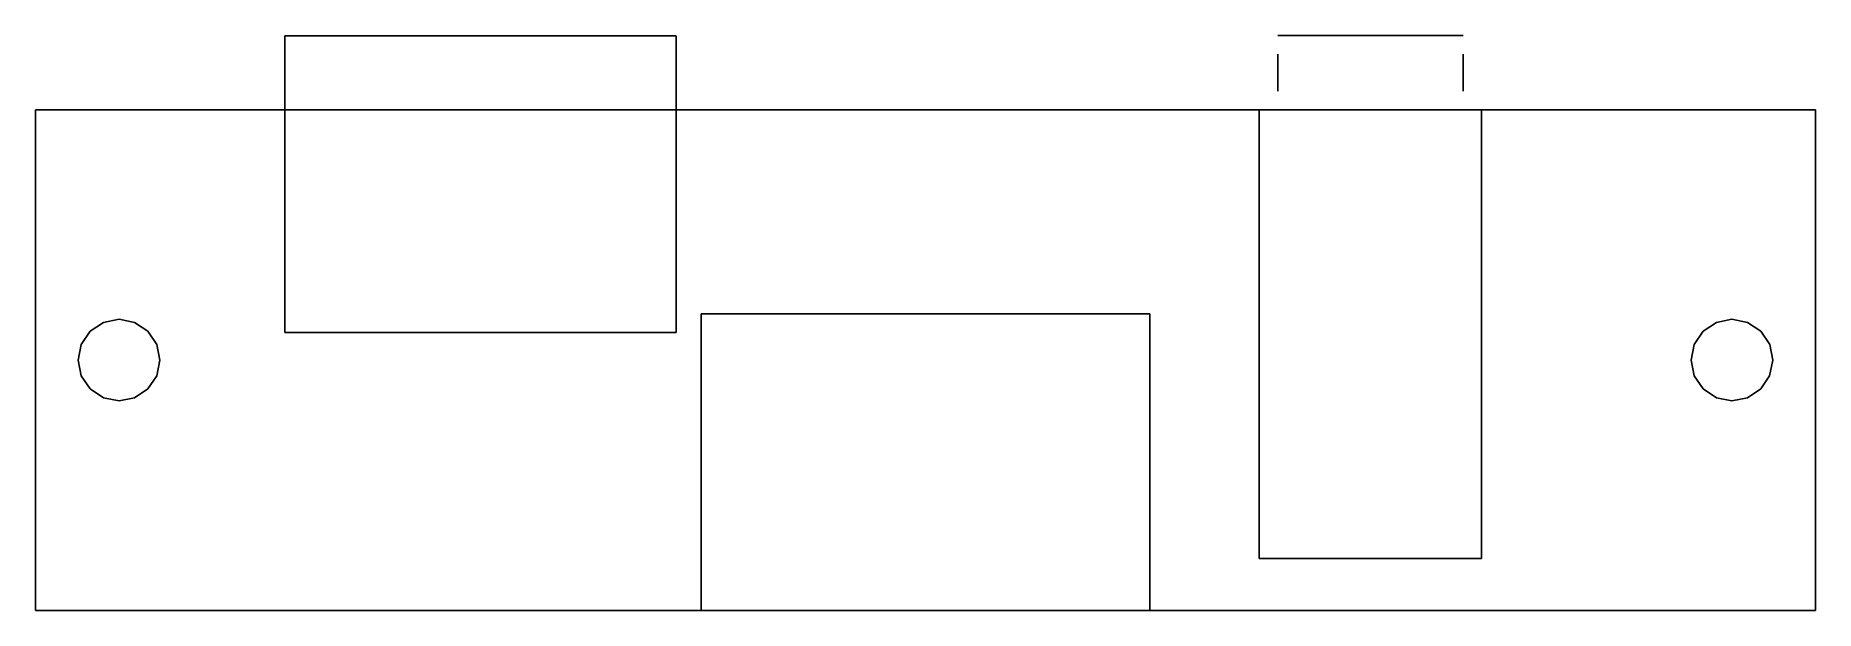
# Model space of a CAD drawing. Extents: x 0.1 to 48, y 0.1 to 15.6.
import ezdxf

# ---------------------------------------------------------------- set-up
doc = ezdxf.new("R2010")
doc.units = 0

msp = doc.modelspace()

# ---------------------------------------------------------------- linework, layer by layer
at = {"layer": 'daughterboard_left'}
for p, q in [((6.772, 15.543), (7.251, 15.543)), ((6.772, 15.042), (6.772, 15.543)), ((7.251, 15.543), (7.731, 15.543)), ((7.731, 15.543), (8.211, 15.543)), ((8.211, 15.543), (8.69, 15.543)), ((8.69, 15.543), (9.17, 15.543)), ((9.17, 15.543), (9.649, 15.543)), ((9.649, 15.543), (10.128, 15.543)), ((10.128, 15.543), (10.609, 15.543)), ((10.609, 15.543), (11.089, 15.543)), ((11.089, 15.543), (11.569, 15.543)), ((11.569, 15.543), (12.048, 15.543)), ((12.048, 15.543), (12.529, 15.543)), ((12.529, 15.543), (13.009, 15.543)), ((13.009, 15.543), (13.49, 15.543)), ((13.49, 15.543), (13.969, 15.543)), ((13.969, 15.543), (14.449, 15.543)), ((14.449, 15.543), (14.929, 15.543)), ((14.929, 15.543), (15.409, 15.543)), ((15.409, 15.543), (15.889, 15.543)), ((15.889, 15.543), (16.37, 15.543)), ((16.37, 15.543), (16.848, 15.543)), ((16.848, 15.543), (17.328, 15.543)), ((17.328, 15.543), (17.328, 15.543)), ((17.328, 15.543), (17.328, 15.043)), ((34.048, 15.55), (33.549, 15.55)), ((33.549, 15.55), (34.049, 15.55)), ((34.547, 15.55), (34.048, 15.55)), ((34.049, 15.55), (34.55, 15.55)), ((35.048, 15.55), (34.547, 15.55)), ((34.55, 15.55), (35.051, 15.55)), ((35.548, 15.55), (35.048, 15.55)), ((35.051, 15.55), (35.551, 15.55)), ((36.049, 15.55), (35.548, 15.55)), ((35.551, 15.55), (36.05, 15.55)), ((36.548, 15.55), (36.049, 15.55)), ((36.05, 15.55), (36.551, 15.55)), ((37.048, 15.55), (36.548, 15.55)), ((36.551, 15.55), (37.051, 15.55)), ((37.548, 15.55), (37.048, 15.55)), ((37.051, 15.55), (37.551, 15.55)), ((38.049, 15.55), (37.548, 15.55)), ((37.551, 15.55), (38.051, 15.55)), ((38.549, 15.55), (38.049, 15.55)), ((38.051, 15.55), (38.549, 15.55)), ((6.772, 14.542), (6.772, 15.042)), ((17.328, 15.043), (17.328, 14.543)), ((33.549, 15.05), (33.549, 14.55)), ((33.549, 14.55), (33.549, 15.05)), ((38.549, 15.05), (38.549, 14.55)), ((38.549, 14.55), (38.549, 15.05)), ((6.772, 14.043), (6.772, 14.542)), ((17.328, 14.543), (17.328, 14.044)), ((33.549, 14.55), (33.549, 14.049)), ((33.549, 14.049), (33.549, 14.55)), ((38.549, 14.55), (38.549, 14.049)), ((38.549, 14.049), (38.549, 14.55)), ((6.772, 13.542), (6.772, 14.043)), ((17.328, 14.044), (17.328, 13.545)), ((0.05, 13.55), (0.55, 13.55)), ((0.05, 13.051), (0.05, 13.55)), ((0.55, 13.55), (1.051, 13.55)), ((1.051, 13.55), (1.551, 13.55)), ((1.551, 13.55), (2.051, 13.55)), ((2.051, 13.55), (2.552, 13.55)), ((2.552, 13.55), (3.052, 13.55)), ((3.052, 13.55), (3.552, 13.55)), ((3.552, 13.55), (4.052, 13.55)), ((4.052, 13.55), (4.552, 13.55)), ((4.552, 13.55), (5.053, 13.55)), ((5.053, 13.55), (5.553, 13.55)), ((5.553, 13.55), (6.053, 13.55)), ((6.053, 13.55), (6.554, 13.55)), ((6.554, 13.55), (7.053, 13.55)), ((6.772, 13.043), (6.772, 13.542)), ((7.053, 13.55), (7.553, 13.55)), ((7.553, 13.55), (8.053, 13.55)), ((8.053, 13.55), (8.554, 13.55)), ((8.554, 13.55), (9.053, 13.55)), ((9.053, 13.55), (9.553, 13.55)), ((9.553, 13.55), (10.053, 13.55)), ((10.053, 13.55), (10.553, 13.55)), ((10.553, 13.55), (11.053, 13.55)), ((11.053, 13.55), (11.553, 13.55)), ((11.553, 13.55), (12.052, 13.55)), ((12.052, 13.55), (12.553, 13.55)), ((12.553, 13.55), (13.053, 13.55)), ((13.053, 13.55), (13.553, 13.55)), ((13.553, 13.55), (14.052, 13.55)), ((14.052, 13.55), (14.552, 13.55)), ((14.552, 13.55), (15.052, 13.55)), ((15.052, 13.55), (15.552, 13.55)), ((15.552, 13.55), (16.052, 13.55)), ((16.052, 13.55), (16.552, 13.55)), ((16.552, 13.55), (17.052, 13.55)), ((17.052, 13.55), (17.552, 13.55)), ((17.328, 13.545), (17.328, 13.045)), ((17.552, 13.55), (18.051, 13.55)), ((18.051, 13.55), (18.551, 13.55)), ((18.551, 13.55), (19.051, 13.55)), ((19.051, 13.55), (19.551, 13.55)), ((19.551, 13.55), (20.051, 13.55)), ((20.051, 13.55), (20.551, 13.55)), ((20.551, 13.55), (21.051, 13.55)), ((21.051, 13.55), (21.55, 13.55)), ((21.55, 13.55), (22.051, 13.55)), ((22.051, 13.55), (22.551, 13.55)), ((22.551, 13.55), (23.051, 13.55)), ((23.051, 13.55), (23.551, 13.55)), ((23.551, 13.55), (24.05, 13.55)), ((24.05, 13.55), (24.551, 13.55)), ((24.551, 13.55), (25.051, 13.55)), ((25.051, 13.55), (25.551, 13.55)), ((25.551, 13.55), (26.051, 13.55)), ((26.051, 13.55), (26.551, 13.55)), ((26.551, 13.55), (27.051, 13.55)), ((27.051, 13.55), (27.55, 13.55)), ((27.55, 13.55), (28.05, 13.55)), ((28.05, 13.55), (28.551, 13.55)), ((28.551, 13.55), (29.051, 13.55)), ((29.051, 13.55), (29.55, 13.55)), ((29.55, 13.55), (30.05, 13.55)), ((30.05, 13.55), (30.549, 13.55)), ((30.549, 13.55), (31.05, 13.55)), ((31.05, 13.55), (31.55, 13.55)), ((31.55, 13.55), (32.05, 13.55)), ((32.05, 13.55), (32.55, 13.55)), ((32.55, 13.55), (33.051, 13.55)), ((33.049, 13.065), (33.049, 13.55)), ((33.049, 13.55), (33.549, 13.55)), ((33.051, 13.55), (33.55, 13.55)), ((33.549, 13.55), (34.048, 13.55)), ((33.55, 13.55), (34.05, 13.55)), ((34.048, 13.55), (34.549, 13.55)), ((34.05, 13.55), (34.549, 13.55)), ((34.549, 13.55), (35.05, 13.55)), ((34.549, 13.55), (35.048, 13.55)), ((35.048, 13.55), (35.548, 13.55)), ((35.05, 13.55), (35.55, 13.55)), ((35.548, 13.55), (36.049, 13.55)), ((35.55, 13.55), (36.051, 13.55)), ((36.049, 13.55), (36.549, 13.55)), ((36.051, 13.55), (36.551, 13.55)), ((36.549, 13.55), (37.049, 13.55)), ((36.551, 13.55), (37.05, 13.55)), ((37.049, 13.55), (37.55, 13.55)), ((37.05, 13.55), (37.551, 13.55)), ((37.55, 13.55), (38.05, 13.55)), ((37.551, 13.55), (38.051, 13.55)), ((38.05, 13.55), (38.549, 13.55)), ((38.051, 13.55), (38.55, 13.55)), ((38.549, 13.55), (39.049, 13.55)), ((38.55, 13.55), (39.051, 13.55)), ((39.049, 13.55), (39.049, 13.066)), ((39.051, 13.55), (39.551, 13.55)), ((39.551, 13.55), (40.05, 13.55)), ((40.05, 13.55), (40.55, 13.55)), ((40.55, 13.55), (41.049, 13.55)), ((41.049, 13.55), (41.549, 13.55)), ((41.549, 13.55), (42.049, 13.55)), ((42.049, 13.55), (42.549, 13.55)), ((42.549, 13.55), (43.05, 13.55)), ((43.05, 13.55), (43.551, 13.55)), ((43.551, 13.55), (44.05, 13.55)), ((44.05, 13.55), (44.55, 13.55)), ((44.55, 13.55), (45.05, 13.55)), ((45.05, 13.55), (45.55, 13.55)), ((45.55, 13.55), (46.049, 13.55)), ((46.049, 13.55), (46.548, 13.55)), ((46.548, 13.55), (47.049, 13.55)), ((47.049, 13.55), (47.549, 13.55)), ((47.549, 13.55), (48.05, 13.55)), ((48.05, 13.55), (48.05, 13.049)), ((0.05, 12.551), (0.05, 13.051)), ((6.772, 12.543), (6.772, 13.043)), ((17.328, 13.045), (17.328, 12.545)), ((33.049, 12.58), (33.049, 13.065)), ((39.049, 13.066), (39.049, 12.582)), ((48.05, 13.049), (48.05, 12.55)), ((0.05, 12.051), (0.05, 12.551)), ((6.772, 12.044), (6.772, 12.543)), ((17.328, 12.545), (17.328, 12.045)), ((33.049, 12.097), (33.049, 12.58)), ((39.049, 12.582), (39.049, 12.098)), ((48.05, 12.55), (48.05, 12.049)), ((0.05, 11.551), (0.05, 12.051)), ((6.772, 11.544), (6.772, 12.044)), ((17.328, 12.045), (17.328, 11.545)), ((33.049, 11.613), (33.049, 12.097)), ((39.049, 12.098), (39.049, 11.614)), ((48.05, 12.049), (48.05, 11.549)), ((0.05, 11.05), (0.05, 11.551)), ((6.772, 11.044), (6.772, 11.544)), ((17.328, 11.545), (17.328, 11.045)), ((33.049, 11.129), (33.049, 11.613)), ((39.049, 11.614), (39.049, 11.13)), ((48.05, 11.549), (48.05, 11.049)), ((0.05, 10.55), (0.05, 11.05)), ((6.772, 10.544), (6.772, 11.044)), ((17.328, 11.045), (17.328, 10.546)), ((33.049, 10.645), (33.049, 11.129)), ((39.049, 11.13), (39.049, 10.646)), ((48.05, 11.049), (48.05, 10.549)), ((33.049, 10.161), (33.049, 10.645)), ((39.049, 10.646), (39.049, 10.163)), ((0.05, 10.051), (0.05, 10.55)), ((6.772, 10.044), (6.772, 10.544)), ((17.328, 10.546), (17.328, 10.046)), ((33.049, 9.677), (33.049, 10.161)), ((39.049, 10.163), (39.049, 9.68)), ((48.05, 10.549), (48.05, 10.049)), ((0.05, 9.55), (0.05, 10.051)), ((6.772, 9.544), (6.772, 10.044)), ((17.328, 10.046), (17.328, 9.547)), ((33.049, 9.192), (33.049, 9.677)), ((39.049, 9.68), (39.049, 9.196)), ((48.05, 10.049), (48.05, 9.549)), ((0.05, 9.05), (0.05, 9.55)), ((6.772, 9.045), (6.772, 9.544)), ((17.328, 9.547), (17.328, 9.046)), ((33.049, 8.708), (33.049, 9.192)), ((39.049, 9.196), (39.049, 8.711)), ((48.05, 9.549), (48.05, 9.049)), ((0.05, 8.551), (0.05, 9.05)), ((6.772, 8.546), (6.772, 9.045)), ((17.328, 9.046), (17.328, 8.547)), ((33.049, 8.225), (33.049, 8.708)), ((39.049, 8.711), (39.049, 8.227)), ((48.05, 9.049), (48.05, 8.548)), ((0.05, 8.052), (0.05, 8.551)), ((6.772, 8.046), (6.772, 8.546)), ((17.328, 8.547), (17.328, 8.047)), ((33.049, 7.741), (33.049, 8.225)), ((39.049, 8.227), (39.049, 7.743)), ((48.05, 8.548), (48.05, 8.049)), ((0.05, 7.551), (0.05, 8.052)), ((1.522, 7.577), (1.879, 7.816)), ((1.879, 7.816), (2.3, 7.9)), ((2.3, 7.9), (2.721, 7.816)), ((2.721, 7.816), (3.078, 7.577)), ((6.772, 7.546), (6.772, 8.046)), ((17.328, 8.047), (17.328, 7.546)), ((18, 8.046), (18.483, 8.046)), ((18, 7.545), (18, 8.046)), ((18.483, 8.046), (18.967, 8.046)), ((18.967, 8.046), (19.452, 8.046)), ((19.452, 8.046), (19.936, 8.046)), ((19.936, 8.046), (20.42, 8.046)), ((20.42, 8.046), (20.904, 8.046)), ((20.904, 8.046), (21.387, 8.046)), ((21.387, 8.046), (21.87, 8.046)), ((21.87, 8.046), (22.353, 8.046)), ((22.353, 8.046), (22.838, 8.046)), ((22.838, 8.046), (23.322, 8.046)), ((23.322, 8.046), (23.807, 8.046)), ((23.807, 8.046), (24.291, 8.046)), ((24.291, 8.046), (24.775, 8.046)), ((24.775, 8.046), (25.258, 8.046)), ((25.258, 8.046), (25.742, 8.046)), ((25.742, 8.046), (26.227, 8.046)), ((26.227, 8.046), (26.711, 8.046)), ((26.711, 8.046), (27.195, 8.046)), ((27.195, 8.046), (27.679, 8.046)), ((27.679, 8.046), (28.163, 8.046)), ((28.163, 8.046), (28.647, 8.046)), ((28.647, 8.046), (29.13, 8.046)), ((29.13, 8.046), (29.615, 8.046)), ((29.615, 8.046), (30.1, 8.046)), ((30.1, 8.046), (30.1, 8.046)), ((30.1, 8.046), (30.1, 7.546)), ((33.049, 7.257), (33.049, 7.741)), ((39.049, 7.743), (39.049, 7.258)), ((45.022, 7.578), (45.379, 7.816)), ((45.379, 7.816), (45.8, 7.9)), ((45.8, 7.9), (46.22, 7.816)), ((46.22, 7.816), (46.578, 7.577)), ((48.05, 8.049), (48.05, 7.548)), ((0.05, 7.051), (0.05, 7.551)), ((1.2, 6.8), (1.283, 7.221)), ((1.283, 7.221), (1.522, 7.577)), ((3.078, 7.577), (3.316, 7.221)), ((3.316, 7.221), (3.4, 6.8)), ((7.251, 7.546), (6.772, 7.546)), ((6.772, 7.546), (6.772, 7.546)), ((7.73, 7.546), (7.251, 7.546)), ((8.21, 7.546), (7.73, 7.546)), ((8.69, 7.546), (8.21, 7.546)), ((9.17, 7.546), (8.69, 7.546)), ((9.651, 7.546), (9.17, 7.546)), ((10.13, 7.546), (9.651, 7.546)), ((10.61, 7.546), (10.13, 7.546)), ((11.09, 7.546), (10.61, 7.546)), ((11.571, 7.546), (11.09, 7.546)), ((12.052, 7.546), (11.571, 7.546)), ((12.531, 7.546), (12.052, 7.546)), ((13.011, 7.546), (12.531, 7.546)), ((13.491, 7.546), (13.011, 7.546)), ((13.971, 7.546), (13.491, 7.546)), ((14.451, 7.546), (13.971, 7.546)), ((14.929, 7.546), (14.451, 7.546)), ((15.409, 7.546), (14.929, 7.546)), ((15.889, 7.546), (15.409, 7.546)), ((16.369, 7.546), (15.889, 7.546)), ((16.848, 7.546), (16.369, 7.546)), ((17.328, 7.546), (16.848, 7.546)), ((17.328, 7.546), (17.328, 7.546)), ((18, 7.046), (18, 7.545)), ((30.1, 7.546), (30.1, 7.047)), ((33.049, 6.772), (33.049, 7.257)), ((39.049, 7.258), (39.049, 6.774)), ((44.7, 6.8), (44.783, 7.22)), ((44.783, 7.22), (45.022, 7.578)), ((46.578, 7.577), (46.817, 7.22)), ((46.817, 7.22), (46.9, 6.8)), ((48.05, 7.548), (48.05, 7.048)), ((0.05, 6.551), (0.05, 7.051)), ((1.283, 6.379), (1.2, 6.8)), ((3.4, 6.8), (3.316, 6.379)), ((18, 6.546), (18, 7.046)), ((30.1, 7.047), (30.1, 6.548)), ((33.049, 6.288), (33.049, 6.772)), ((39.049, 6.774), (39.049, 6.291)), ((44.783, 6.379), (44.7, 6.8)), ((46.9, 6.8), (46.816, 6.379)), ((48.05, 7.048), (48.05, 6.548)), ((0.05, 6.051), (0.05, 6.551)), ((1.522, 6.022), (1.283, 6.379)), ((3.316, 6.379), (3.078, 6.022)), ((18, 6.046), (18, 6.546)), ((30.1, 6.548), (30.1, 6.049)), ((33.049, 5.803), (33.049, 6.288)), ((39.049, 6.291), (39.049, 5.807)), ((45.022, 6.022), (44.783, 6.379)), ((46.816, 6.379), (46.577, 6.022)), ((48.05, 6.548), (48.05, 6.048)), ((0.05, 5.55), (0.05, 6.051)), ((1.879, 5.783), (1.522, 6.022)), ((2.3, 5.7), (1.879, 5.783)), ((2.721, 5.783), (2.3, 5.7)), ((3.078, 6.022), (2.721, 5.783)), ((18, 5.546), (18, 6.046)), ((30.1, 6.049), (30.1, 5.549)), ((33.049, 5.32), (33.049, 5.803)), ((39.049, 5.807), (39.049, 5.322)), ((45.379, 5.783), (45.022, 6.022)), ((45.8, 5.7), (45.379, 5.783)), ((46.22, 5.783), (45.8, 5.7)), ((46.577, 6.022), (46.22, 5.783)), ((48.05, 6.048), (48.05, 5.547)), ((0.05, 5.051), (0.05, 5.55)), ((18, 5.046), (18, 5.546)), ((30.1, 5.549), (30.1, 5.049)), ((33.049, 4.837), (33.049, 5.32)), ((39.049, 5.322), (39.049, 4.838)), ((48.05, 5.547), (48.05, 5.048)), ((0.05, 4.551), (0.05, 5.051)), ((18, 4.547), (18, 5.046)), ((30.1, 5.049), (30.1, 4.549)), ((33.049, 4.354), (33.049, 4.837)), ((39.049, 4.838), (39.049, 4.354)), ((48.05, 5.048), (48.05, 4.549)), ((0.05, 4.051), (0.05, 4.551)), ((18, 4.048), (18, 4.547)), ((30.1, 4.549), (30.1, 4.049)), ((33.049, 3.869), (33.049, 4.354)), ((39.049, 4.354), (39.049, 3.87)), ((48.05, 4.549), (48.05, 4.049)), ((0.05, 3.55), (0.05, 4.051)), ((18, 3.547), (18, 4.048)), ((30.1, 4.049), (30.1, 3.549)), ((33.049, 3.386), (33.049, 3.869)), ((39.049, 3.87), (39.049, 3.387)), ((48.05, 4.049), (48.05, 3.549)), ((0.05, 3.05), (0.05, 3.55)), ((18, 3.048), (18, 3.547)), ((30.1, 3.549), (30.1, 3.05)), ((33.049, 2.902), (33.049, 3.386)), ((39.049, 3.387), (39.049, 2.903)), ((48.05, 3.549), (48.05, 3.049)), ((0.05, 2.55), (0.05, 3.05)), ((18, 2.547), (18, 3.048)), ((30.1, 3.05), (30.1, 2.55)), ((33.049, 2.417), (33.049, 2.902)), ((39.049, 2.903), (39.049, 2.419)), ((48.05, 3.049), (48.05, 2.549)), ((0.05, 2.05), (0.05, 2.55)), ((18, 2.047), (18, 2.547)), ((30.1, 2.55), (30.1, 2.051)), ((33.049, 1.933), (33.049, 2.417)), ((39.049, 2.419), (39.049, 1.935)), ((48.05, 2.549), (48.05, 2.049)), ((0.05, 1.55), (0.05, 2.05)), ((18, 1.548), (18, 2.047)), ((30.1, 2.051), (30.1, 1.55)), ((33.049, 1.45), (33.049, 1.933)), ((39.049, 1.935), (39.049, 1.45)), ((48.05, 2.049), (48.05, 1.549)), ((0.05, 1.05), (0.05, 1.55)), ((18, 1.049), (18, 1.548)), ((30.1, 1.55), (30.1, 1.051)), ((33.55, 1.45), (33.049, 1.45)), ((34.049, 1.45), (33.55, 1.45)), ((34.549, 1.45), (34.049, 1.45)), ((35.05, 1.45), (34.549, 1.45)), ((35.55, 1.45), (35.05, 1.45)), ((36.05, 1.45), (35.55, 1.45)), ((36.551, 1.45), (36.05, 1.45)), ((37.05, 1.45), (36.551, 1.45)), ((37.55, 1.45), (37.05, 1.45)), ((38.05, 1.45), (37.55, 1.45)), ((38.549, 1.45), (38.05, 1.45)), ((39.049, 1.45), (38.549, 1.45)), ((48.05, 1.549), (48.05, 1.048)), ((0.05, 0.55), (0.05, 1.05)), ((18, 0.55), (18, 1.049)), ((30.1, 1.051), (30.1, 0.551)), ((48.05, 1.048), (48.05, 0.548)), ((0.05, 0.05), (0.05, 0.55)), ((18, 0.05), (18, 0.55)), ((30.1, 0.551), (30.1, 0.05)), ((48.05, 0.548), (48.05, 0.05)), ((0.55, 0.05), (0.05, 0.05)), ((1.05, 0.05), (0.55, 0.05)), ((1.551, 0.05), (1.05, 0.05)), ((2.051, 0.05), (1.551, 0.05)), ((2.55, 0.05), (2.051, 0.05)), ((3.05, 0.05), (2.55, 0.05)), ((3.549, 0.05), (3.05, 0.05)), ((4.049, 0.05), (3.549, 0.05)), ((4.548, 0.05), (4.049, 0.05)), ((5.049, 0.05), (4.548, 0.05)), ((5.55, 0.05), (5.049, 0.05)), ((6.05, 0.05), (5.55, 0.05)), ((6.55, 0.05), (6.05, 0.05)), ((7.05, 0.05), (6.55, 0.05)), ((7.55, 0.05), (7.05, 0.05)), ((8.049, 0.05), (7.55, 0.05)), ((8.549, 0.05), (8.049, 0.05)), ((9.048, 0.05), (8.549, 0.05)), ((9.549, 0.05), (9.048, 0.05)), ((10.049, 0.05), (9.549, 0.05)), ((10.549, 0.05), (10.049, 0.05)), ((11.049, 0.05), (10.549, 0.05)), ((11.549, 0.05), (11.049, 0.05)), ((12.049, 0.05), (11.549, 0.05)), ((12.549, 0.05), (12.049, 0.05)), ((13.049, 0.05), (12.549, 0.05)), ((13.55, 0.05), (13.049, 0.05)), ((14.049, 0.05), (13.55, 0.05)), ((14.549, 0.05), (14.049, 0.05)), ((15.049, 0.05), (14.549, 0.05)), ((15.549, 0.05), (15.049, 0.05)), ((16.05, 0.05), (15.549, 0.05)), ((16.549, 0.05), (16.05, 0.05)), ((17.05, 0.05), (16.549, 0.05)), ((17.55, 0.05), (17.05, 0.05)), ((18.05, 0.05), (17.55, 0.05)), ((18.485, 0.05), (18, 0.05)), ((18, 0.05), (18, 0.05)), ((18.549, 0.05), (18.05, 0.05)), ((18.969, 0.05), (18.485, 0.05)), ((19.049, 0.05), (18.549, 0.05)), ((19.453, 0.05), (18.969, 0.05)), ((19.549, 0.05), (19.049, 0.05)), ((19.937, 0.05), (19.453, 0.05)), ((20.049, 0.05), (19.549, 0.05)), ((20.42, 0.05), (19.937, 0.05)), ((20.549, 0.05), (20.049, 0.05)), ((20.904, 0.05), (20.42, 0.05)), ((21.049, 0.05), (20.549, 0.05)), ((21.388, 0.05), (20.904, 0.05)), ((21.549, 0.05), (21.049, 0.05)), ((21.872, 0.05), (21.388, 0.05)), ((22.049, 0.05), (21.549, 0.05)), ((22.357, 0.05), (21.872, 0.05)), ((22.549, 0.05), (22.049, 0.05)), ((22.841, 0.05), (22.357, 0.05)), ((23.048, 0.05), (22.549, 0.05)), ((23.324, 0.05), (22.841, 0.05)), ((23.548, 0.05), (23.048, 0.05)), ((23.808, 0.05), (23.324, 0.05)), ((24.049, 0.05), (23.548, 0.05)), ((24.293, 0.05), (23.808, 0.05)), ((24.548, 0.05), (24.049, 0.05)), ((24.777, 0.05), (24.293, 0.05)), ((25.048, 0.05), (24.548, 0.05)), ((25.261, 0.05), (24.777, 0.05)), ((25.549, 0.05), (25.048, 0.05)), ((25.746, 0.05), (25.261, 0.05)), ((26.048, 0.05), (25.549, 0.05)), ((26.23, 0.05), (25.746, 0.05)), ((26.549, 0.05), (26.048, 0.05)), ((26.713, 0.05), (26.23, 0.05)), ((27.049, 0.05), (26.549, 0.05)), ((27.196, 0.05), (26.713, 0.05)), ((27.549, 0.05), (27.049, 0.05)), ((27.68, 0.05), (27.196, 0.05)), ((28.049, 0.05), (27.549, 0.05)), ((28.164, 0.05), (27.68, 0.05)), ((28.549, 0.05), (28.049, 0.05)), ((28.648, 0.05), (28.164, 0.05)), ((29.048, 0.05), (28.549, 0.05)), ((29.132, 0.05), (28.648, 0.05)), ((29.548, 0.05), (29.048, 0.05)), ((29.616, 0.05), (29.132, 0.05)), ((30.048, 0.05), (29.548, 0.05)), ((30.1, 0.05), (29.616, 0.05)), ((30.548, 0.05), (30.048, 0.05)), ((30.1, 0.05), (30.1, 0.05)), ((31.047, 0.05), (30.548, 0.05)), ((31.547, 0.05), (31.047, 0.05)), ((32.047, 0.05), (31.547, 0.05)), ((32.547, 0.05), (32.047, 0.05)), ((33.047, 0.05), (32.547, 0.05)), ((33.547, 0.05), (33.047, 0.05)), ((34.048, 0.05), (33.547, 0.05)), ((34.547, 0.05), (34.048, 0.05)), ((35.046, 0.05), (34.547, 0.05)), ((35.547, 0.05), (35.046, 0.05)), ((36.047, 0.05), (35.547, 0.05)), ((36.547, 0.05), (36.047, 0.05)), ((37.046, 0.05), (36.547, 0.05)), ((37.546, 0.05), (37.046, 0.05)), ((38.046, 0.05), (37.546, 0.05)), ((38.546, 0.05), (38.046, 0.05)), ((39.046, 0.05), (38.546, 0.05)), ((39.546, 0.05), (39.046, 0.05)), ((40.046, 0.05), (39.546, 0.05)), ((40.547, 0.05), (40.046, 0.05)), ((41.046, 0.05), (40.547, 0.05)), ((41.545, 0.05), (41.046, 0.05)), ((42.046, 0.05), (41.545, 0.05)), ((42.546, 0.05), (42.046, 0.05)), ((43.047, 0.05), (42.546, 0.05)), ((43.547, 0.05), (43.047, 0.05)), ((44.047, 0.05), (43.547, 0.05)), ((44.548, 0.05), (44.047, 0.05)), ((45.047, 0.05), (44.548, 0.05)), ((45.548, 0.05), (45.047, 0.05)), ((46.048, 0.05), (45.548, 0.05)), ((46.549, 0.05), (46.048, 0.05)), ((47.048, 0.05), (46.549, 0.05)), ((47.549, 0.05), (47.048, 0.05)), ((48.05, 0.05), (47.549, 0.05))]:
    msp.add_line(p, q, dxfattribs=at)

doc.saveas('drawing.dxf')
